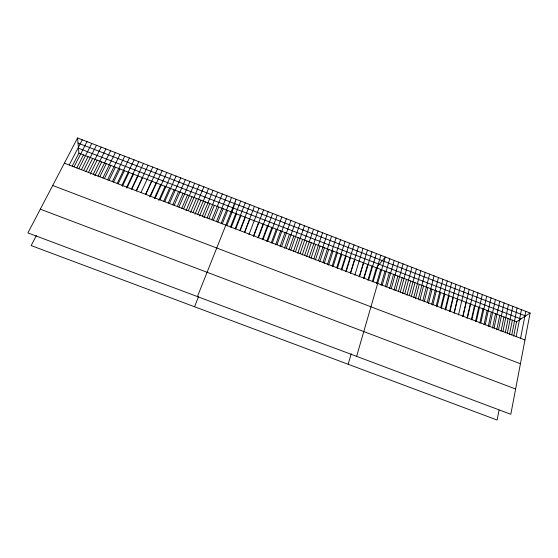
<?xml version="1.0" encoding="UTF-8"?>
<svg xmlns="http://www.w3.org/2000/svg" width="558" height="558" viewBox="0 0 558 558"><rect width="100%" height="100%" fill="white"/><g stroke="black" fill="none" stroke-linecap="round" stroke-linejoin="round"><path stroke-width="0.84" d="M530.1 313.01L510.814 414.266L27.9 232.909L77.562 137.966L530.1 313.01L516.541 321.785L513.702 336.139M520.572 338.267L525.775 311.336M516.171 336.579L521.444 309.662M499.061 410.172L497.115 420.035L31.157 245.576L36.368 235.504M509.475 334.521L512.349 320.166M511.763 334.884L517.113 307.988M507.355 333.196L512.781 306.307M505.241 332.896L508.157 318.555M502.939 331.501L508.443 304.633M498.517 329.806L504.097 302.952M501.007 331.271L503.965 316.937M496.773 329.645L499.766 315.319M494.095 328.104L499.745 301.271M492.533 328.02L495.56 313.701M488.285 326.388L491.354 312.075M489.673 326.409L495.399 299.583M485.244 324.707L491.04 297.902M484.037 324.763L487.141 310.457M480.808 323.005L486.681 296.214M479.789 323.131L482.928 308.832M475.535 321.499L478.715 307.207M476.372 321.303L482.321 294.526M471.273 319.86L474.495 305.582M471.929 319.594L477.948 292.838M467.011 318.227L470.268 303.95M467.478 317.893L473.582 291.15M462.742 316.588L466.042 302.324M463.028 316.184L469.201 289.456M458.474 314.949L464.828 287.761M454.114 312.759L460.441 286.066M454.198 313.31L457.574 299.06M449.657 311.05L456.053 284.371M449.922 311.664L453.333 297.428M445.64 310.025L449.092 295.789M445.186 309.334L451.666 282.669M440.715 307.618L447.272 280.967M441.35 308.379L444.845 294.157M436.237 305.903L442.871 279.272M437.06 306.733L440.59 292.518M432.771 305.087L436.335 290.878M431.759 304.18L438.469 277.563M427.282 302.457L434.061 275.861M428.474 303.44L432.08 289.239M422.79 300.734L429.646 274.152M424.171 301.787L427.819 287.593M419.867 300.134L423.55 285.954M418.298 299.011L425.231 272.45M415.557 298.481L419.281 284.308M413.806 297.288L420.816 270.735M409.3 295.559L416.394 269.026M411.246 296.828L415.012 282.662M406.928 295.168L410.73 281.009M404.801 293.829L411.964 267.317M402.611 293.515L406.454 279.363M398.286 291.855L402.172 277.71M400.288 292.099L407.535 265.601M395.775 290.369L403.099 263.885M393.955 290.195L397.882 276.057M391.263 288.639L398.663 262.169M389.624 288.528L393.585 274.403M385.292 286.868L389.296 272.75M386.743 286.903L394.22 260.447M380.954 285.201L384.992 271.09M382.216 285.166L389.77 258.731M356.618 356.36L385.32 257.008L376.385 267.777L372.263 281.867M376.608 283.534L380.689 269.437M348.157 364.262L351.233 353.765M373.156 281.685L380.863 255.285M367.91 280.2L372.074 266.11M368.615 279.942L376.406 253.562M363.558 278.526L367.757 264.45M364.074 278.205L371.942 251.832M359.199 276.852L363.439 262.79M359.526 276.454L367.471 250.103M354.832 275.178L363 248.373M350.424 272.96L358.522 246.643M350.466 273.504L354.79 259.456M346.099 271.83L350.466 257.789M345.862 271.216L354.044 244.913M341.301 269.465L349.559 243.176M341.726 270.149L346.127 256.115M336.732 267.707L345.074 241.44M337.346 268.468L341.789 254.441M332.966 266.787L337.451 252.774M332.163 265.957L340.582 239.703M328.578 265.106L333.105 251.1M327.588 264.199L336.083 237.966M323.005 262.441L331.585 236.222M324.191 263.418L328.76 249.419M318.423 260.684L327.079 234.479M319.797 261.737L324.4 247.745M315.396 260.049L320.048 246.064M313.833 258.919L322.573 232.735M310.994 258.361L315.689 244.383M309.244 257.154L318.06 230.991M304.647 255.39L313.54 229.247M306.593 256.666L311.322 242.702M302.185 254.978L306.956 241.021M300.044 253.625L309.02 227.497M297.77 253.283L302.582 239.333M295.44 251.86L304.494 225.746M293.355 251.588L298.209 237.645M288.932 249.893L293.829 235.957M290.83 250.089L299.967 223.995M284.503 248.191L289.442 234.269M286.212 248.317L295.433 222.237M281.595 246.545L290.899 220.487M280.074 246.49L285.054 232.581M276.97 244.774L286.352 218.729M275.645 244.788L280.66 230.886M271.209 243.086L276.266 229.192M272.346 242.995L281.811 216.971M266.766 241.384L271.872 227.497M267.714 241.216L277.256 215.207M263.076 239.438L272.702 213.449M262.323 239.682L267.463 225.802M257.873 237.973L263.055 224.107M258.438 237.659L268.147 211.684M253.416 236.264L258.647 222.405M253.792 235.874L263.585 209.92M248.959 234.555L259.017 208.155M244.495 232.302L254.448 206.383M244.669 232.407L249.817 219.001M239.835 230.517L249.872 204.612M240.205 230.691L245.387 217.299M235.169 228.731L245.29 202.847M235.734 228.982L240.965 215.59M230.503 226.939L240.707 201.068M231.263 227.266L236.529 213.881M194.54 306.747L198.634 296.451M226.785 225.544L232.1 212.173L236.118 199.297L197.42 296.57M222.307 223.828L227.657 210.464M221.163 223.353L231.528 197.518M216.483 221.554L226.932 195.739M217.822 222.105L223.214 208.748M211.796 219.754L222.328 193.961M213.337 220.382L218.771 207.039M208.845 218.659L214.321 205.323M207.109 217.955L217.725 192.182M204.026 217.718L209.864 203.607M202.415 216.155L213.114 190.397M199.52 215.988L205.407 201.884M197.72 214.356L208.504 188.611M193.019 212.549L203.879 186.825M195.014 214.258L200.943 200.169M190.501 212.528L196.479 198.446M188.311 210.743L199.262 185.04M185.988 210.798L192.008 196.723M183.603 208.936L194.63 183.247M181.803 208.28L187.53 195M178.888 207.123L190.006 181.462M177.284 206.551L183.052 193.27M172.764 204.814L178.567 191.547M174.166 205.316L185.368 179.662M168.23 203.07L174.082 189.818M169.444 203.503L180.729 177.869M164.715 201.689L176.084 176.077M163.703 201.333L169.59 188.088M159.979 199.869L171.439 174.277M158.814 200.371L165.098 186.358M154.273 198.627L160.599 184.621M155.243 198.048L166.786 172.478M149.725 196.883L156.094 182.885M150.5 196.235L162.127 170.678M145.526 194.358L151.588 181.148M145.757 194.407L157.468 168.872M140.972 192.615L152.801 167.065M136.25 190.759L148.128 165.259M136.417 190.864L142.562 177.674M131.486 188.932L143.455 163.452M131.855 189.113L138.042 175.93M126.722 187.104L138.782 161.646M126.924 188.137L133.522 174.187M121.958 185.277L134.094 159.832M122.348 186.379L128.996 172.443M118.143 183.847L124.462 170.692M117.18 183.442L129.407 158.019M112.402 181.608L124.72 156.205M113.567 182.096L119.928 168.948M107.624 179.774L120.019 154.392M108.984 180.332L115.387 167.198M102.832 177.939L115.318 152.571M104.395 178.574L110.84 165.447M99.805 176.809L106.292 163.696M98.041 176.098L110.617 150.751M94.825 175.819L101.744 161.939M93.249 174.256L105.908 148.93M90.229 174.054L97.19 160.188M88.443 172.415L101.193 147.103M83.637 170.567L96.478 145.282M86.009 171.515L92.628 158.43M81.398 169.751L88.059 156.665M78.831 168.725L91.749 143.455M76.788 167.979L83.491 154.908M74.019 166.877L87.027 141.627M72.17 166.207L78.922 153.143L77.562 137.966M69.199 165.029L82.291 139.793M40.309 209.18L515.62 389.017M52.703 185.486L520.433 363.76M64.372 163.173L524.966 339.955M78.022 143.092L525.524 315.968M78.483 148.254L520.914 318.953M78.922 153.143L516.541 321.785"/></g></svg>
